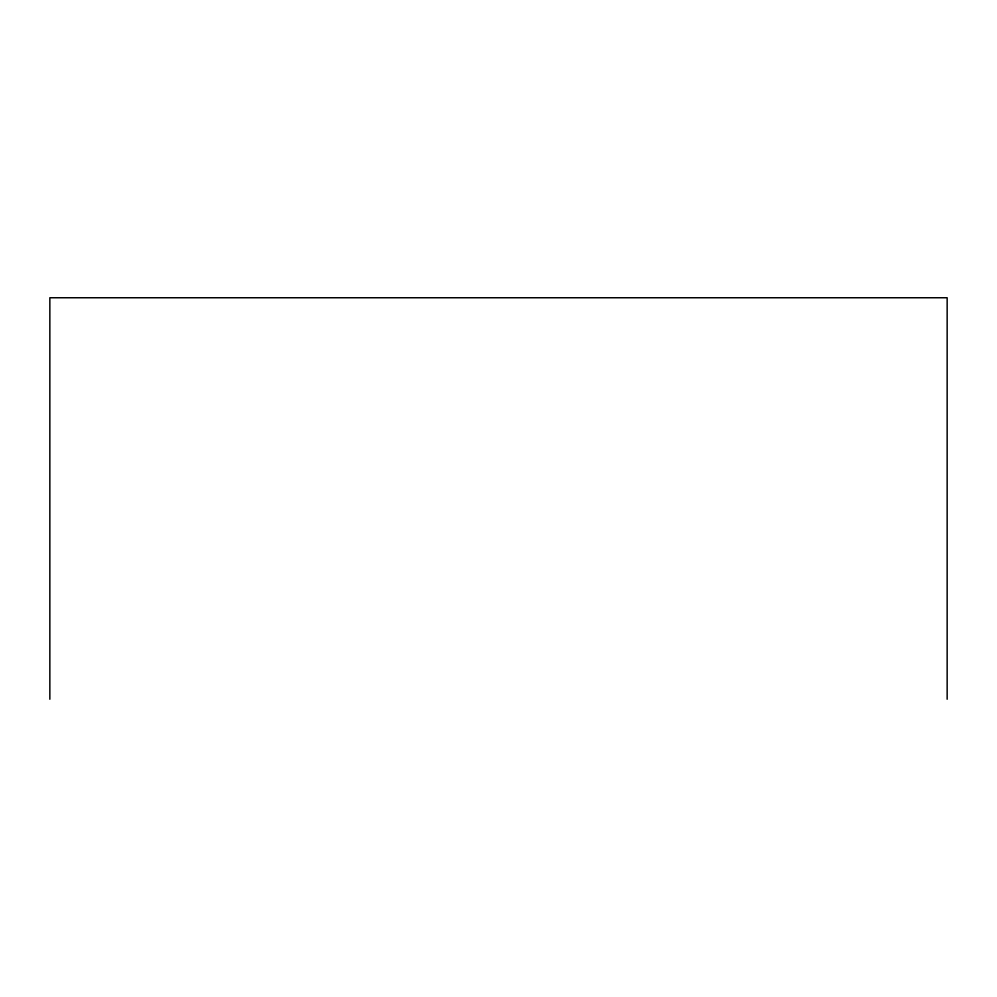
<?xml version="1.0" encoding="UTF-8"?>
<svg xmlns="http://www.w3.org/2000/svg" width="997" height="997" viewBox="0 0 997 997"><rect width="100%" height="100%" fill="white"/><g stroke="black" fill="none" stroke-linecap="round" stroke-linejoin="round"><path stroke-width="1.5" d="M947.15 699.246L947.15 297.754L49.85 297.754L49.85 699.246"/></g></svg>
